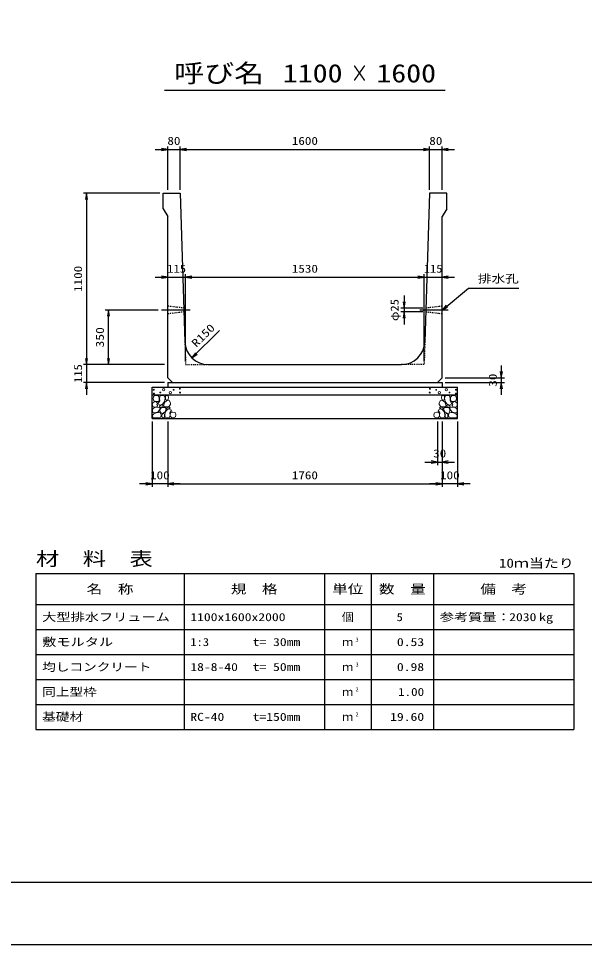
# Model space of a CAD drawing. Units: millimetres at full size. Extents: x 0 to 16820, y 0 to 11880.
# Drawn here: x 9973 to 13603, y 0 to 5940 of the extents above; entities that cross this region are included whole.
import ezdxf
from ezdxf.enums import TextEntityAlignment as Align

# ---------------------------------------------------------------- set-up
doc = ezdxf.new("R2010")
doc.units = ezdxf.units.MM
doc.linetypes.add('CHAIN', pattern=[18.5, 12, -1.5, 3.5, -1.5])
doc.linetypes.add('DASHED_SPACED', pattern=[12, 6, -6])
for name, color, linetype, lineweight in [('0_2', 7, 'Continuous', 25), ('D-BMK', 2, 'CHAIN', 25), ('D-DCR-HCHn', 4, 'Continuous', 9), ('D-MTR-FRAM', 7, 'Continuous', 25), ('D-MTR-LINE', 7, 'Continuous', 25), ('D-STR-DIM', 7, 'Continuous', 25), ('D-STR-STRn', 1, 'Continuous', 25), ('D-TTL', 2, 'Continuous', 25), ('D-TTL-TXT', 7, 'Continuous', 25)]:
    doc.layers.add(name, color=color, linetype=linetype, lineweight=lineweight)
doc.layers.add('D-MTR', color=7, linetype='Continuous')
doc.layers.add('D-MTR-TXT', color=7, linetype='Continuous')
doc.styles.add('ＭＳ ゴシック', font='')
doc.styles.get('ＭＳ ゴシック').set_extended_font_data('MS Gothic')

# ---------------------------------------------------------------- blocks, each defined once
blk = doc.blocks.new('open_arrow')
at = {"color": 0, "linetype": 'Continuous', "lineweight": -2}
blk.add_lwpolyline([(7.5, 1.25), (0, 0), (7.5, -1.25)], dxfattribs=at)

msp = doc.modelspace()

# ---------------------------------------------------------------- linework, layer by layer
at = {"layer": '0_2'}
msp.add_lwpolyline([(12690, 4070), (12860, 4210), (12900, 4210), (13182.944, 4210)], dxfattribs=at)
at = {"layer": 'D-BMK'}
for p, q in [((11073.864, 4070), (10890, 4070)), ((12729.993, 4069.775), (12546.129, 4069.775))]:
    msp.add_line(p, q, dxfattribs=at)
at = {"layer": 'D-DCR-HCHn'}
for points in [[(10868.399, 3518.696), (10852.796, 3522.163), (10838.928, 3515.228), (10837.194, 3499.626), (10840.661, 3487.491), (10857.997, 3482.29), (10870.132, 3482.29), (10875.333, 3490.958), (10875.333, 3510.028)], [(10882.267, 3520.429), (10877.067, 3504.827), (10878.8, 3487.491), (10866.665, 3468.421), (10882.267, 3459.753), (10899.603, 3468.421), (10910.005, 3482.29), (10913.472, 3504.827), (10910.005, 3516.962), (10899.603, 3522.163)], [(10915.206, 3516.962), (10915.206, 3496.159), (10923.874, 3490.958), (10932.542, 3496.159), (10934.275, 3508.294), (10932.542, 3518.696), (10920.407, 3522.163)], [(12704.794, 3516.962), (12704.794, 3496.159), (12696.126, 3490.958), (12687.458, 3496.159), (12685.725, 3508.294), (12687.458, 3518.696), (12699.593, 3522.163)], [(12737.733, 3520.429), (12742.933, 3504.827), (12741.2, 3487.491), (12753.335, 3468.421), (12737.733, 3459.753), (12720.397, 3468.421), (12709.995, 3482.29), (12706.528, 3504.827), (12709.995, 3516.962), (12720.397, 3522.163)], [(12751.601, 3518.696), (12767.204, 3522.163), (12781.072, 3515.228), (12782.806, 3499.626), (12779.339, 3487.491), (12762.003, 3482.29), (12749.868, 3482.29), (12744.667, 3490.958), (12744.667, 3510.028)], [(10835.46, 3475.356), (10830.26, 3459.753), (10837.194, 3449.352), (10854.53, 3447.618), (10866.366, 3452.699), (10861.464, 3464.954), (10864.932, 3471.889), (10857.997, 3478.823), (10847.596, 3482.29)], [(10868.366, 3417.757), (10881.208, 3437.019), (10879.603, 3441.834), (10861.946, 3446.65), (10845.894, 3445.045), (10834.658, 3435.414), (10833.052, 3424.177), (10834.658, 3412.941), (10847.499, 3409.731)], [(10885.735, 3459.753), (10877.067, 3452.819), (10880.534, 3447.618), (10892.669, 3447.618), (10897.87, 3449.352), (10901.337, 3456.286), (10896.136, 3461.487)], [(10911.739, 3478.823), (10903.071, 3458.02), (10910.005, 3449.352), (10930.808, 3449.352), (10939.476, 3452.819), (10948.144, 3464.954), (10948.144, 3475.356), (10939.476, 3489.224), (10929.074, 3490.958)], [(10937.389, 3435.414), (10945.415, 3441.834), (10942.204, 3446.65), (10930.968, 3446.65), (10926.153, 3445.045), (10922.942, 3438.624), (10927.758, 3433.808)], [(12708.261, 3478.823), (12716.929, 3458.02), (12709.995, 3449.352), (12689.192, 3449.352), (12680.524, 3452.819), (12671.856, 3464.954), (12671.856, 3475.356), (12680.524, 3489.224), (12690.926, 3490.958)], [(12682.611, 3435.414), (12674.585, 3441.834), (12677.796, 3446.65), (12689.032, 3446.65), (12693.847, 3445.045), (12697.058, 3438.624), (12692.242, 3433.808)], [(12734.265, 3459.753), (12742.933, 3452.819), (12739.466, 3447.618), (12727.331, 3447.618), (12722.13, 3449.352), (12718.663, 3456.286), (12723.864, 3461.487)], [(12751.634, 3417.757), (12738.792, 3437.019), (12740.397, 3441.834), (12758.054, 3446.65), (12774.106, 3445.045), (12785.342, 3435.414), (12786.948, 3424.177), (12785.342, 3412.941), (12772.501, 3409.731)], [(12784.54, 3475.356), (12789.74, 3459.753), (12782.806, 3449.352), (12765.47, 3447.618), (12753.634, 3452.699), (12758.536, 3464.954), (12755.068, 3471.889), (12762.003, 3478.823), (12772.404, 3482.29)], [(10874.787, 3377.627), (10886.023, 3382.443), (10889.234, 3398.494), (10882.813, 3409.731), (10871.577, 3412.941), (10857.13, 3411.336), (10841.078, 3404.915), (10833.052, 3395.284), (10833.052, 3384.048), (10837.868, 3377.627), (10857.13, 3379.232)], [(10913.311, 3417.757), (10921.337, 3437.019), (10914.916, 3445.045), (10895.654, 3445.045), (10887.628, 3441.834), (10879.603, 3430.598), (10879.603, 3420.967), (10887.628, 3408.125), (10897.259, 3406.52)], [(10910.101, 3382.443), (10910.101, 3401.705), (10902.075, 3406.52), (10894.049, 3401.705), (10892.444, 3390.469), (10894.049, 3380.837), (10905.285, 3377.627)], [(10940.599, 3379.232), (10945.415, 3393.679), (10943.81, 3409.731), (10955.046, 3427.388), (10940.599, 3435.414), (10924.548, 3427.388), (10914.916, 3414.546), (10911.706, 3393.679), (10914.916, 3382.443), (10924.548, 3377.627)], [(10953.441, 3380.837), (10967.887, 3377.627), (10980.729, 3384.048), (10982.334, 3398.494), (10979.124, 3409.731), (10963.072, 3414.546), (10951.836, 3414.546), (10947.02, 3406.52), (10947.02, 3388.863)], [(12666.559, 3380.837), (12652.113, 3377.627), (12639.271, 3384.048), (12637.666, 3398.494), (12640.876, 3409.731), (12656.928, 3414.546), (12668.164, 3414.546), (12672.98, 3406.52), (12672.98, 3388.863)], [(12679.401, 3379.232), (12674.585, 3393.679), (12676.19, 3409.731), (12664.954, 3427.388), (12679.401, 3435.414), (12695.452, 3427.388), (12705.084, 3414.546), (12708.294, 3393.679), (12705.084, 3382.443), (12695.452, 3377.627)], [(12706.689, 3417.757), (12698.663, 3437.019), (12705.084, 3445.045), (12724.346, 3445.045), (12732.372, 3441.834), (12740.397, 3430.598), (12740.397, 3420.967), (12732.372, 3408.125), (12722.741, 3406.52)], [(12709.899, 3382.443), (12709.899, 3401.705), (12717.925, 3406.52), (12725.951, 3401.705), (12727.556, 3390.469), (12725.951, 3380.837), (12714.715, 3377.627)], [(12745.213, 3377.627), (12733.977, 3382.443), (12730.766, 3398.494), (12737.187, 3409.731), (12748.423, 3412.941), (12762.87, 3411.336), (12778.922, 3404.915), (12786.948, 3395.284), (12786.948, 3384.048), (12782.132, 3377.627), (12762.87, 3379.232)]]:
    msp.add_lwpolyline(points, close=True, dxfattribs=at)
for centre, radius in [((10903.336, 3558.955), 7.5), ((11008.131, 3565.006), 3), ((12611.869, 3565.006), 3), ((12716.664, 3558.955), 7.5), ((10840.727, 3558.955), 3), ((10841.869, 3533.91), 3), ((10882.292, 3540.752), 3), ((10946.664, 3539.961), 7.5), ((10967.708, 3558.164), 3), ((11009.273, 3539.961), 3), ((12610.727, 3539.961), 3), ((12652.292, 3558.164), 3), ((12673.336, 3539.961), 7.5), ((12737.708, 3540.752), 3), ((12778.131, 3533.91), 3), ((12779.273, 3558.955), 3)]:
    msp.add_circle(centre, radius, dxfattribs=at)
at = {"layer": 'D-MTR-FRAM'}
for p, q in [((10085, 2380), (13535, 2380)), ((10085, 2380), (10085, 1380)), ((13535, 2380), (13535, 1380)), ((10085, 1380), (13535, 1380))]:
    msp.add_line(p, q, dxfattribs=at)
at = {"layer": 'D-MTR-LINE'}
for p, q in [((11035, 2380), (11035, 1380)), ((11935, 2380), (11935, 1380)), ((12235, 2380), (12235, 1380)), ((12635, 2380), (12635, 1380)), ((10085, 2180), (13535, 2180)), ((10085, 2020), (13535, 2020)), ((10085, 1860), (13535, 1860)), ((10085, 1700), (13535, 1700)), ((10085, 1540), (13535, 1540))]:
    msp.add_line(p, q, dxfattribs=at)
at = {"layer": 'D-STR-DIM'}
for p, q in [((10930, 4840), (10930, 5120)), ((11010, 4840), (11010, 5120)), ((11010, 4840), (11010, 5120)), ((12610, 4840), (12610, 5120)), ((12610, 4840), (12610, 5120)), ((12690, 4840), (12690, 5120)), ((10850, 5100), (11090, 5100)), ((11010, 5100), (12610, 5100)), ((12530, 5100), (12770, 5100)), ((10880, 4820), (10390, 4820)), ((10410, 4820), (10410, 3720)), ((10850, 4280), (11125, 4280)), ((11045, 3740), (11045, 4300)), ((11045, 3740), (11045, 4300)), ((11045, 4280), (12575, 4280)), ((12495, 4280), (12770, 4280)), ((12575, 3740), (12575, 4300)), ((12575, 3740), (12575, 4300)), ((12446.136, 4162.5), (12446.136, 3977.5)), ((10870, 4070), (10530, 4070)), ((10550, 3720), (10550, 4070)), ((12566.534, 4082.5), (12426.136, 4082.5)), ((12565.739, 4057.5), (12426.136, 4057.5)), ((11085.937, 3762.261), (11262.714, 3939.037)), ((10410, 3800), (10410, 3525)), ((10910, 3720), (10390, 3720)), ((10910, 3720), (10390, 3720)), ((10910, 3720), (10530, 3720)), ((13070, 3715), (13070, 3525)), ((12710, 3635), (13090, 3635)), ((10910, 3605), (10390, 3605)), ((12710, 3605), (13090, 3605)), ((10830, 3355), (10830, 2935)), ((10930, 3355), (10930, 2935)), ((10930, 3355), (10930, 2935)), ((12660, 3355), (12660, 3075)), ((12690, 3355), (12690, 2935)), ((12690, 3355), (12690, 2935)), ((12690, 3355), (12690, 3075)), ((12790, 3355), (12790, 2935)), ((12580, 3095), (12770, 3095)), ((11010, 2955), (10750, 2955)), ((10930, 2955), (12690, 2955)), ((12870, 2955), (12610, 2955))]:
    msp.add_line(p, q, dxfattribs=at)
at = {"layer": 'D-STR-STRn'}
for p, q in [((10900, 4820), (11010, 4820)), ((10900, 4720), (10900, 4820)), ((11010, 4820), (11040.379, 3865.23)), ((12610, 4820), (12579.621, 3865.23)), ((12720, 4820), (12610, 4820)), ((12720, 4720), (12720, 4820)), ((10900, 4720), (10930, 4670)), ((12720, 4720), (12690, 4670)), ((10930, 3635), (10930, 4670)), ((12690, 3635), (12690, 4670)), ((11190.303, 3720), (12429.697, 3720)), ((10930, 3635), (10960, 3605)), ((12690, 3635), (12660, 3605)), ((10830, 3375), (10830, 3575)), ((10830, 3575), (12790, 3575)), ((10930, 3605), (12690, 3605)), ((10930, 3605), (10930, 3575)), ((12690, 3605), (12690, 3575)), ((12790, 3375), (12790, 3575)), ((10830, 3525), (12790, 3525)), ((10830, 3375), (12790, 3375))]:
    msp.add_line(p, q, dxfattribs=at)
at = {"layer": 'D-STR-STRn', "color": 2, "linetype": 'DASHED_SPACED'}
for p, q in [((11033.466, 4082.5), (10930, 4095)), ((11034.261, 4057.5), (10930, 4045)), ((12690, 4045), (12585.739, 4057.5)), ((12690, 4095), (12586.534, 4082.5)), ((11040.379, 3865.23), (11045, 3720)), ((12579.621, 3865.23), (12575, 3720)), ((11045, 3720), (11190.303, 3720)), ((12575, 3720), (12429.697, 3720))]:
    msp.add_line(p, q, dxfattribs=at)
at = {"layer": 'D-STR-STRn'}
for centre, start, end in [((11190.303, 3870), 181.82243, 270), ((12429.697, 3870), 270, 358.17757)]:
    msp.add_arc(centre, 150, start, end, dxfattribs=at)
at = {"layer": 'D-TTL'}
for points in [[(0, 0), (16820, 0), (16820, 11880), (0, 11880)], [(400, 400), (16420, 400), (16420, 11480), (400, 11480)]]:
    msp.add_lwpolyline(points, close=True, dxfattribs=at)
at = {"layer": 'D-TTL-TXT'}
msp.add_line((10910, 5480), (12710, 5480), dxfattribs=at)

# ---------------------------------------------------------------- block references
at = {"layer": '0_2', "xscale": 5.33, "yscale": 5.33, "rotation": 39.5}
msp.add_blockref('open_arrow', (12690, 4070), dxfattribs=at)
at = {"layer": 'D-STR-DIM', "xscale": 5.33, "yscale": 5.33}
for p, rotation in [((10930, 5100), 180), ((12610, 5100), 180), ((12610, 5100), 180), ((10410, 4820), 270), ((10930, 4280), 180), ((12575, 4280), 180), ((12575, 4280), 180), ((12446.136, 4082.5), 90), ((10550, 4070), 270), ((12446.136, 4057.5), 270), ((10410, 3720), 90), ((10410, 3720), 90), ((10550, 3720), 90), ((11085.937, 3762.261), 45), ((13070, 3635), 90), ((10410, 3605), 270), ((13070, 3605), 270), ((12660, 3095), 180), ((10830, 2955), 180), ((12690, 2955), 180), ((12690, 2955), 180)]:
    msp.add_blockref('open_arrow', p, dxfattribs=dict(at, rotation=rotation))
for p in [(11010, 5100), (11010, 5100), (12690, 5100), (11045, 4280), (11045, 4280), (12690, 4280), (12690, 3095), (10930, 2955), (10930, 2955), (12790, 2955)]:
    msp.add_blockref('open_arrow', p, dxfattribs=at)

# ---------------------------------------------------------------- texts
at = {"layer": '0_2', "style": 'ＭＳ ゴシック', "width": 1.25}
msp.add_text('排水孔', height=51.32, dxfattribs=at).set_placement((12920, 4230), align=Align.BOTTOM_LEFT)
at = {"layer": 'D-MTR', "style": 'ＭＳ ゴシック', "width": 1.25}
msp.add_text('材\u3000料\u3000表', height=87.98, dxfattribs=at).set_placement((10085, 2404), align=Align.BOTTOM_LEFT)
at = {"layer": 'D-MTR', "style": 'ＭＳ ゴシック', "width": 1.2}
msp.add_text('10ｍ当たり', height=58.65, dxfattribs=at).set_placement((13535, 2399.333), align=Align.BOTTOM_RIGHT)
at = {"layer": 'D-MTR-TXT', "style": 'ＭＳ ゴシック'}
for s, height, width, p in [('名\u3000称', 58.65, 1.25, (10560, 2280)), ('規\u3000格', 58.65, 1.25, (11485, 2280)), ('単位', 58.65, 1.25, (12085, 2280)), ('数\u3000量', 58.65, 1.25, (12435, 2280)), ('備\u3000考', 58.65, 1.25, (13085, 2280)), ('個', 51.32, 1.1, (12085, 2100))]:
    msp.add_text(s, height=height, dxfattribs=dict(at, width=width)).set_placement(p, align=Align.MIDDLE_CENTER)
for s, width, p in [('大型排水フリューム', 1.3, (10125, 2100)), ('1100x1600x2000', 1.25, (11075, 2100)), ('参考質量：    kg', 1.3, (12675, 2100)), ('敷モルタル', 1.3, (10125, 1940)), ('1:3', 1.15, (11075, 1940)), ('t= 30mm', 1.25, (11475, 1940)), ('均しコンクリート', 1.25, (10125, 1780)), ('18-8-40', 1.25, (11075, 1780)), ('t= 50mm', 1.25, (11475, 1780)), ('同上型枠', 1.25, (10125, 1620)), ('基礎材', 1.25, (10125, 1460)), ('RC-40', 1.25, (11075, 1460)), ('t=150mm', 1.25, (11475, 1460))]:
    msp.add_text(s, height=51.32, dxfattribs=dict(at, width=width)).set_placement(p, align=Align.MIDDLE_LEFT)
for s, width, p in [('5', 1.15, (12438.553, 2100)), ('2030', 1.25, (13295, 2100)), ('0.53', 1.25, (12575, 1940)), ('0.98', 1.25, (12575, 1780)), ('1.00', 1.2, (12575, 1620)), ('19.60', 1.25, (12575, 1460))]:
    msp.add_text(s, height=51.32, dxfattribs=dict(at, width=width)).set_placement(p, align=Align.MIDDLE_RIGHT)
at = {"layer": 'D-MTR-TXT', "style": 'ＭＳ ゴシック', "width": 1.15}
for s, p in [('3', (12135, 1935.333)), ('3', (12135, 1775.333)), ('2', (12135, 1615.333)), ('2', (12135, 1455.333))]:
    msp.add_text(s, height=25.66, dxfattribs=at).set_placement(p, align=Align.BOTTOM_LEFT)
at = {"layer": 'D-MTR-TXT', "style": 'ＭＳ ゴシック'}
for p in [(12085, 1940), (12085, 1780), (12085, 1620), (12085, 1460)]:
    msp.add_text('ｍ', height=51.32, dxfattribs=at).set_placement(p, align=Align.MIDDLE_CENTER)
at = {"layer": 'D-STR-DIM', "style": 'ＭＳ ゴシック'}
for s, width, p in [('80', 1.2, (10970, 5155)), ('1600', 1.2, (11810, 5155)), ('80', 1.2, (12650, 5155)), ('115', 1.15, (10987.5, 4335)), ('1530', 1.2, (11810, 4335)), ('115', 1.15, (12632.5, 4335)), ('30', 1.2, (12675, 3150)), ('100', 1.2, (10880, 3010)), ('1760', 1.2, (11810, 3010)), ('100', 1.2, (12740, 3010))]:
    msp.add_text(s, height=51.32, dxfattribs=dict(at, width=width)).set_placement(p, align=Align.MIDDLE_CENTER)
for s, width, p in [('1100', 1.2, (10355, 4270)), ('φ25', 1.15, (12385.451, 4070)), ('350', 1.25, (10495, 3895)), ('115', 1.15, (10355, 3662.5)), ('30', 1.2, (13015, 3620))]:
    msp.add_text(s, height=51.32, rotation=90, dxfattribs=dict(at, width=width)).set_placement(p, align=Align.MIDDLE_CENTER)
at = {"layer": 'D-STR-DIM', "style": 'ＭＳ ゴシック', "width": 1.25}
msp.add_text('R150', height=51.32, rotation=45, dxfattribs=at).set_placement((11124.877, 3816.285), align=Align.BOTTOM_LEFT)
at = {"layer": 'D-TTL-TXT', "style": 'ＭＳ ゴシック'}
for s, width, p in [('呼び名', 1.2, (11260, 5495)), ('1100', 1.2, (11860, 5495)), ('1600', 1.2, (12460, 5495)), ('×', 0.7, (12160, 5495))]:
    msp.add_text(s, height=117.3, dxfattribs=dict(at, width=width)).set_placement(p, align=Align.BOTTOM_CENTER)

doc.saveas('drawing.dxf')
